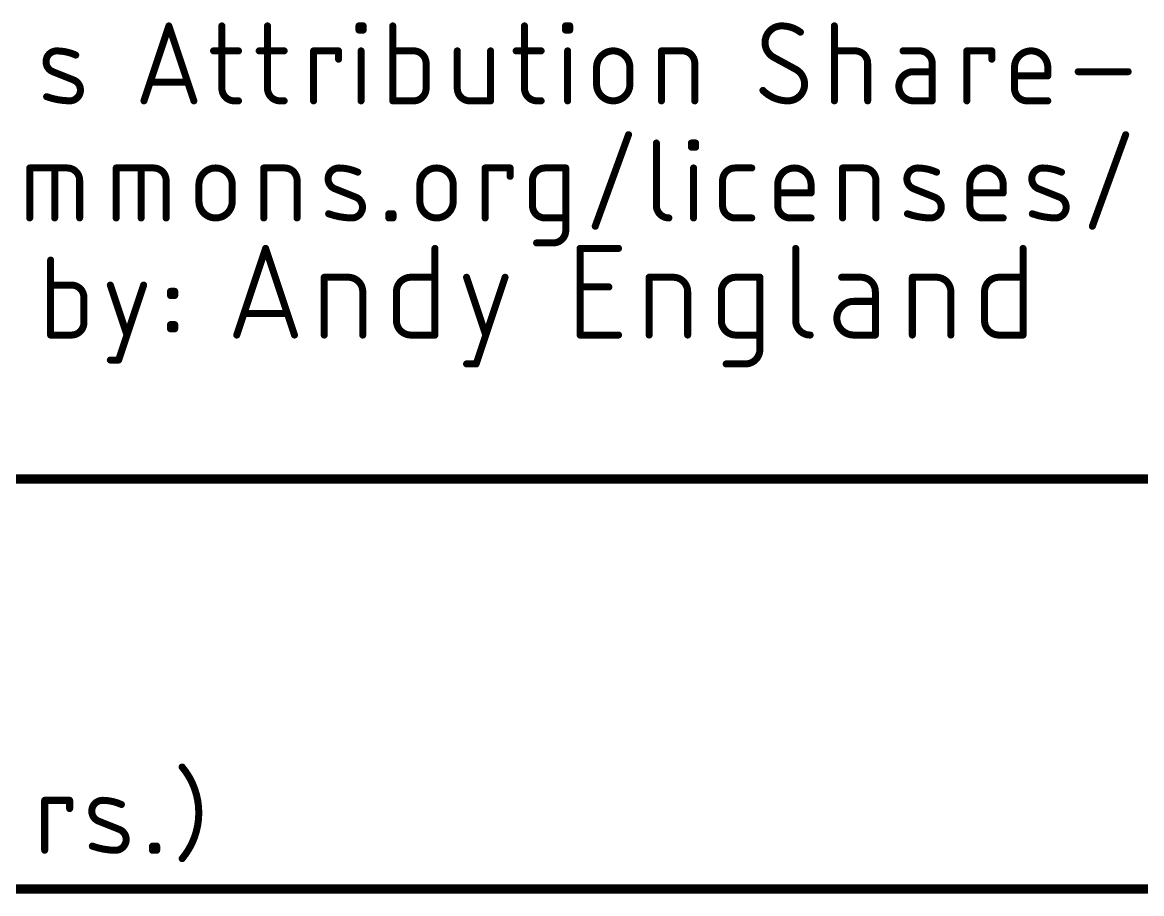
# Model space of a CAD drawing. Extents: x -10 to 92, y -62 to 76.
# Drawn here: x 42.67 to 66.95, y -20.17 to -1.27 of the extents above; entities that cross this region are included whole.
import ezdxf

# ---------------------------------------------------------------- set-up
doc = ezdxf.new("R2010")
doc.units = 0
doc.layers.add('51', color=53, linetype='CONTINUOUS')

msp = doc.modelspace()

# ---------------------------------------------------------------- linework, layer by layer
at = {"layer": '51'}
for points, const_width in [([(45.3073, -2.9718), (45.8491, -1.3462)], 0.1524), ([(45.8491, -1.3462), (46.391, -2.9718)], 0.1524), ([(46.9977, -1.3462), (46.9977, -2.7009)], 0.1524), ([(47.9877, -1.3462), (47.9877, -2.7009)], 0.1524), ([(49.9723, -1.4365), (49.9723, -1.3462)], 0.1524), ([(49.9723, -1.3462), (50.0626, -1.3462)], 0.1524), ([(50.0626, -1.4365), (49.9723, -1.4365)], 0.1524), ([(50.0626, -1.3462), (50.0626, -1.4365)], 0.1524), ([(50.7056, -1.3462), (50.7056, -2.9718)], 0.1524), ([(53.5628, -1.3462), (53.5628, -2.7009)], 0.1524), ([(54.4532, -1.4365), (54.4532, -1.3462)], 0.1524), ([(54.4532, -1.3462), (54.5435, -1.3462)], 0.1524), ([(54.5435, -1.4365), (54.4532, -1.4365)], 0.1524), ([(54.5435, -1.3462), (54.5435, -1.4365)], 0.1524), ([(60.2854, -2.9718), (60.2854, -1.3462)], 0.1524), ([(46.8171, -1.8881), (47.3589, -1.8881)], 0.1524), ([(47.807, -1.8881), (48.3489, -1.8881)], 0.1524), ([(48.9873, -2.9718), (48.9873, -1.8881)], 0.1524), ([(48.9873, -1.8881), (49.5292, -1.8881)], 0.1524), ([(49.5292, -1.8881), (49.5292, -2.0687)], 0.1524), ([(50.0174, -2.9718), (50.0174, -1.8881)], 0.1524), ([(51.1572, -1.8881), (50.7056, -1.8881)], 0.1524), ([(52.1051, -1.8881), (52.1051, -2.7009)], 0.1524), ([(52.8276, -2.9718), (52.8276, -1.8881)], 0.1524), ([(53.3822, -1.8881), (53.924, -1.8881)], 0.1524), ([(54.4984, -2.9718), (54.4984, -1.8881)], 0.1524), ([(56.5339, -2.9718), (56.5339, -1.8881)], 0.1524), ([(56.5339, -1.8881), (56.9855, -1.8881)], 0.1524), ([(60.2854, -1.8881), (60.737, -1.8881)], 0.1524), ([(62.1364, -1.8881), (61.7752, -1.8881)], 0.1524), ([(63.1596, -2.9718), (63.1596, -1.8881)], 0.1524), ([(63.1596, -1.8881), (63.7015, -1.8881)], 0.1524), ([(63.7015, -1.8881), (63.7015, -2.0687)], 0.1524), ([(51.4281, -2.7009), (51.4281, -2.159)], 0.1524), ([(55.1271, -2.6106), (55.1271, -2.2493)], 0.1524), ([(55.8496, -2.2493), (55.8496, -2.6106)], 0.1524), ([(57.2564, -2.159), (57.2564, -2.9718)], 0.1524), ([(59.4587, -2.2945), (58.962, -2.0235)], 0.1524), ([(61.0079, -2.159), (61.0079, -2.9718)], 0.1524), ([(62.4074, -2.9718), (62.4074, -2.159)], 0.1524), ([(64.1932, -2.7009), (64.1932, -2.2493)], 0.1524), ([(64.9157, -2.2493), (64.9157, -2.4299)], 0.1524), ([(43.7823, -2.5202), (43.3308, -2.3396)], 0.1524), ([(62.4074, -2.3396), (62.001, -2.3396)], 0.1524), ([(64.9157, -2.4299), (64.1932, -2.4299)], 0.1524), ([(65.5757, -2.3396), (66.6594, -2.3396)], 0.1524), ([(46.2555, -2.5654), (45.4427, -2.5654)], 0.1524), ([(47.2686, -2.9718), (47.3589, -2.9718)], 0.1524), ([(48.2586, -2.9718), (48.3489, -2.9718)], 0.1524), ([(50.7056, -2.9718), (51.1572, -2.9718)], 0.1524), ([(52.376, -2.9718), (52.8276, -2.9718)], 0.1524), ([(53.8337, -2.9718), (53.924, -2.9718)], 0.1524), ([(62.001, -2.9718), (62.4074, -2.9718)], 0.1524), ([(64.9157, -2.9718), (64.4641, -2.9718)], 0.1524), ([(55.0975, -5.6924), (55.82, -3.7056)], 0.1524), ([(65.883, -5.6924), (66.6055, -3.7056)], 0.1524), ([(56.4238, -3.8862), (56.4238, -5.2409)], 0.1524), ([(57.1851, -3.9765), (57.1851, -3.8862)], 0.1524), ([(57.1851, -3.8862), (57.2754, -3.8862)], 0.1524), ([(57.2754, -3.8862), (57.2754, -3.9765)], 0.1524), ([(57.2754, -3.9765), (57.1851, -3.9765)], 0.1524), ([(42.8287, -5.5118), (42.8287, -4.4281)], 0.1524), ([(42.8287, -4.4281), (43.6415, -4.4281)], 0.1524), ([(43.3706, -5.5118), (43.3706, -4.4281)], 0.1524), ([(44.7045, -5.5118), (44.7045, -4.4281)], 0.1524), ([(44.7045, -4.4281), (45.5173, -4.4281)], 0.1524), ([(45.2463, -5.5118), (45.2463, -4.4281)], 0.1524), ([(47.9071, -5.5118), (47.9071, -4.4281)], 0.1524), ([(47.9071, -4.4281), (48.3587, -4.4281)], 0.1524), ([(52.7092, -5.5118), (52.7092, -4.4281)], 0.1524), ([(52.7092, -4.4281), (53.2511, -4.4281)], 0.1524), ([(53.2511, -4.4281), (53.2511, -4.6087)], 0.1524), ([(54.0064, -4.4281), (54.4579, -4.4281)], 0.1524), ([(54.4579, -4.4281), (54.4579, -5.7827)], 0.1524), ([(57.2303, -5.5118), (57.2303, -4.4281)], 0.1524), ([(58.1317, -4.4281), (58.4929, -4.4281)], 0.1524), ([(60.4642, -5.5118), (60.4642, -4.4281)], 0.1524), ([(60.4642, -4.4281), (60.9158, -4.4281)], 0.1524), ([(43.9125, -4.699), (43.9125, -5.5118)], 0.1524), ([(45.7882, -4.699), (45.7882, -5.5118)], 0.1524), ([(46.5003, -5.1506), (46.5003, -4.7893)], 0.1524), ([(47.2228, -4.7893), (47.2228, -5.1506)], 0.1524), ([(48.6296, -4.699), (48.6296, -5.5118)], 0.1524), ([(49.901, -5.0602), (49.4494, -4.8796)], 0.1524), ([(51.2939, -5.1506), (51.2939, -4.7893)], 0.1524), ([(52.0164, -4.7893), (52.0164, -5.1506)], 0.1524), ([(53.7355, -5.2409), (53.7355, -4.699)], 0.1524), ([(57.8608, -5.2409), (57.8608, -4.699)], 0.1524), ([(59.0574, -5.2409), (59.0574, -4.7893)], 0.1524), ([(59.7799, -4.7893), (59.7799, -4.9699)], 0.1524), ([(61.1867, -4.699), (61.1867, -5.5118)], 0.1524), ([(62.458, -5.0602), (62.0065, -4.8796)], 0.1524), ([(63.2257, -5.2409), (63.2257, -4.7893)], 0.1524), ([(63.9482, -4.7893), (63.9482, -4.9699)], 0.1524), ([(65.1675, -5.0602), (64.7159, -4.8796)], 0.1524), ([(59.7799, -4.9699), (59.0574, -4.9699)], 0.1524), ([(63.9482, -4.9699), (63.2257, -4.9699)], 0.1524), ([(50.62, -5.5118), (50.62, -5.4215)], 0.1524), ([(50.62, -5.4215), (50.7103, -5.4215)], 0.1524), ([(50.7103, -5.5118), (50.62, -5.5118)], 0.1524), ([(50.7103, -5.4215), (50.7103, -5.5118)], 0.1524), ([(54.4579, -5.5118), (54.0064, -5.5118)], 0.1524), ([(58.4929, -5.5118), (58.1317, -5.5118)], 0.1524), ([(59.7799, -5.5118), (59.3283, -5.5118)], 0.1524), ([(63.9482, -5.5118), (63.4967, -5.5118)], 0.1524), ([(54.187, -6.0537), (53.8258, -6.0537)], 0.1524), ([(47.3202, -8.0518), (47.9467, -6.1722)], 0.1524), ([(47.9467, -6.1722), (48.5733, -8.0518)], 0.1524), ([(51.6204, -6.1722), (51.6204, -8.0518)], 0.1524), ([(54.7678, -8.0518), (54.7678, -6.1722)], 0.1524), ([(54.7678, -6.1722), (55.6032, -6.1722)], 0.1524), ([(59.4471, -6.1722), (59.4471, -7.7385)], 0.1524), ([(64.3787, -6.1722), (64.3787, -8.0518)], 0.1524), ([(43.2825, -6.4262), (43.2825, -8.0518)], 0.1524), ([(49.2185, -8.0518), (49.2185, -6.7987)], 0.1524), ([(49.2185, -6.7987), (49.7406, -6.7987)], 0.1524), ([(51.0983, -6.7987), (51.6204, -6.7987)], 0.1524), ([(52.3061, -6.7987), (52.7238, -8.0518)], 0.1524), ([(52.515, -8.6783), (53.1415, -6.7987)], 0.1524), ([(56.2676, -8.0518), (56.2676, -6.7987)], 0.1524), ([(56.2676, -6.7987), (56.7898, -6.7987)], 0.1524), ([(58.1474, -6.7987), (58.6695, -6.7987)], 0.1524), ([(58.6695, -6.7987), (58.6695, -8.3651)], 0.1524), ([(60.8613, -6.7987), (60.4436, -6.7987)], 0.1524), ([(61.9769, -8.0518), (61.9769, -6.7987)], 0.1524), ([(61.9769, -6.7987), (62.499, -6.7987)], 0.1524), ([(63.8566, -6.7987), (64.3787, -6.7987)], 0.1524), ([(43.7341, -6.9681), (43.2825, -6.9681)], 0.1524), ([(44.5778, -6.9681), (44.939, -8.0518)], 0.1524), ([(44.7584, -8.5937), (45.3003, -6.9681)], 0.1524), ([(45.8839, -7.1938), (45.8839, -7.1035)], 0.1524), ([(45.8839, -7.1035), (45.9742, -7.1035)], 0.1524), ([(45.9742, -7.1035), (45.9742, -7.1938)], 0.1524), ([(50.0539, -7.112), (50.0539, -8.0518)], 0.1524), ([(50.785, -7.7385), (50.785, -7.112)], 0.1524), ([(54.7678, -7.0076), (55.3943, -7.0076)], 0.1524), ([(57.103, -7.112), (57.103, -8.0518)], 0.1524), ([(57.8342, -7.7385), (57.8342, -7.112)], 0.1524), ([(61.1746, -8.0518), (61.1746, -7.112)], 0.1524), ([(62.8122, -7.112), (62.8122, -8.0518)], 0.1524), ([(63.5434, -7.7385), (63.5434, -7.112)], 0.1524), ([(44.005, -7.7809), (44.005, -7.239)], 0.1524), ([(45.9742, -7.1938), (45.8839, -7.1938)], 0.1524), ([(61.1746, -7.3208), (60.7047, -7.3208)], 0.1524), ([(48.4166, -7.5819), (47.4768, -7.5819)], 0.1524), ([(45.8839, -7.9163), (45.8839, -7.826)], 0.1524), ([(45.8839, -7.826), (45.9742, -7.826)], 0.1524), ([(45.9742, -7.826), (45.9742, -7.9163)], 0.1524), ([(43.2825, -8.0518), (43.7341, -8.0518)], 0.1524), ([(45.9742, -7.9163), (45.8839, -7.9163)], 0.1524), ([(51.6204, -8.0518), (51.0983, -8.0518)], 0.1524), ([(55.6032, -8.0518), (54.7678, -8.0518)], 0.1524), ([(58.6695, -8.0518), (58.1474, -8.0518)], 0.1524), ([(60.7047, -8.0518), (61.1746, -8.0518)], 0.1524), ([(64.3787, -8.0518), (63.8566, -8.0518)], 0.1524), ([(44.5778, -8.5937), (44.7584, -8.5937)], 0.1524), ([(52.3061, -8.6783), (52.515, -8.6783)], 0.1524), ([(58.3563, -8.6783), (57.9386, -8.6783)], 0.1524), ([(-9.652, -11.176), (91.948, -11.176)], 0.2032), ([(43.1535, -19.2278), (43.1535, -18.1441)], 0.1524), ([(43.1535, -18.1441), (43.6954, -18.1441)], 0.1524), ([(43.6954, -18.1441), (43.6954, -18.3247)], 0.1524), ([(44.7741, -18.7762), (44.3226, -18.5956)], 0.1524), ([(45.4932, -19.2278), (45.4932, -19.1375)], 0.1524), ([(45.4932, -19.1375), (45.5835, -19.1375)], 0.1524), ([(45.5835, -19.2278), (45.4932, -19.2278)], 0.1524), ([(45.5835, -19.1375), (45.5835, -19.2278)], 0.1524), ([(-9.652, -20.066), (91.948, -20.066)], 0.2032)]:
    msp.add_lwpolyline(points, dxfattribs=dict(at, const_width=const_width))
for points, const_width in [([(45.8853, -1.3342, 1), (45.813, -1.3582)], 0.0762), ([(45.8853, -1.3582, 1), (45.813, -1.3342)], 0.0762), ([(47.0358, -1.3462, 1), (46.9596, -1.3462)], 0.0762), ([(48.0258, -1.3462, 1), (47.9496, -1.3462)], 0.0762), ([(50.0104, -1.3462, 1), (49.9342, -1.3462)], 0.0762), ([(49.9723, -1.3081, 1), (49.9723, -1.3843)], 0.0762), ([(49.9723, -1.3984, 1), (49.9723, -1.4746)], 0.0762), ([(49.9342, -1.4365, 1), (50.0104, -1.4365)], 0.0762), ([(50.1007, -1.3462, 1), (50.0245, -1.3462)], 0.0762), ([(50.0245, -1.4365, 1), (50.1007, -1.4365)], 0.0762), ([(50.0626, -1.3843, 1), (50.0626, -1.3081)], 0.0762), ([(50.0626, -1.4746, 1), (50.0626, -1.3984)], 0.0762), ([(50.7437, -1.3462, 1), (50.6675, -1.3462)], 0.0762), ([(53.6009, -1.3462, 1), (53.5247, -1.3462)], 0.0762), ([(54.4913, -1.3462, 1), (54.4151, -1.3462)], 0.0762), ([(54.4532, -1.3081, 1), (54.4532, -1.3843)], 0.0762), ([(54.4532, -1.3984, 1), (54.4532, -1.4746)], 0.0762), ([(54.4151, -1.4365, 1), (54.4913, -1.4365)], 0.0762), ([(54.5816, -1.3462, 1), (54.5054, -1.3462)], 0.0762), ([(54.5054, -1.4365, 1), (54.5816, -1.4365)], 0.0762), ([(54.5435, -1.3843, 1), (54.5435, -1.3081)], 0.0762), ([(54.5435, -1.4746, 1), (54.5435, -1.3984)], 0.0762), ([(59.1426, -1.3462, 0.4142), (58.7813, -1.7074)], 0.1524), ([(59.549, -1.4817, 0.1623), (59.1426, -1.3462)], 0.1524), ([(59.1426, -1.3081, 1), (59.1426, -1.3843)], 0.0762), ([(59.1426, -1.3843, 1), (59.1426, -1.3081)], 0.0762), ([(59.5261, -1.5121, 1), (59.5718, -1.4512)], 0.0762), ([(60.3235, -1.3462, 1), (60.2473, -1.3462)], 0.0762), ([(58.7813, -1.7074, 0.2656), (58.962, -2.0235)], 0.1524), ([(58.8194, -1.7074, 1), (58.7432, -1.7074)], 0.0762), ([(58.7432, -1.7074, 1), (58.8194, -1.7074)], 0.0762), ([(43.4211, -1.8881, 0.8318), (43.3308, -2.3396)], 0.1524), ([(43.4216, -1.85, 1), (43.4205, -1.9262)], 0.0762), ([(43.8275, -1.9784, 0.1026), (43.4211, -1.8881)], 0.1524), ([(43.4205, -1.9262, 1), (43.4216, -1.85)], 0.0762), ([(43.8118, -2.0131, 1), (43.8431, -1.9436)], 0.0762), ([(46.8171, -1.85, 1), (46.8171, -1.9262)], 0.0762), ([(47.3589, -1.9262, 1), (47.3589, -1.85)], 0.0762), ([(47.807, -1.85, 1), (47.807, -1.9262)], 0.0762), ([(48.3489, -1.9262, 1), (48.3489, -1.85)], 0.0762), ([(49.0254, -1.8881, 1), (48.9492, -1.8881)], 0.0762), ([(48.9873, -1.85, 1), (48.9873, -1.9262)], 0.0762), ([(49.5673, -1.8881, 1), (49.4911, -1.8881)], 0.0762), ([(49.5292, -1.9262, 1), (49.5292, -1.85)], 0.0762), ([(50.0555, -1.8881, 1), (49.9793, -1.8881)], 0.0762), ([(50.7056, -1.85, 1), (50.7056, -1.9262)], 0.0762), ([(51.4281, -2.159, 0.4142), (51.1572, -1.8881)], 0.1524), ([(51.1572, -1.85, 1), (51.1572, -1.9262)], 0.0762), ([(51.1572, -1.9262, 1), (51.1572, -1.85)], 0.0762), ([(52.1432, -1.8881, 1), (52.067, -1.8881)], 0.0762), ([(52.8657, -1.8881, 1), (52.7895, -1.8881)], 0.0762), ([(53.3822, -1.85, 1), (53.3822, -1.9262)], 0.0762), ([(53.924, -1.9262, 1), (53.924, -1.85)], 0.0762), ([(54.5365, -1.8881, 1), (54.4603, -1.8881)], 0.0762), ([(55.8496, -2.2493, 1), (55.1271, -2.2493)], 0.1524), ([(56.572, -1.8881, 1), (56.4958, -1.8881)], 0.0762), ([(56.5339, -1.85, 1), (56.5339, -1.9262)], 0.0762), ([(57.2564, -2.159, 0.4142), (56.9855, -1.8881)], 0.1524), ([(56.9855, -1.85, 1), (56.9855, -1.9262)], 0.0762), ([(56.9855, -1.9262, 1), (56.9855, -1.85)], 0.0762), ([(60.2854, -1.85, 1), (60.2854, -1.9262)], 0.0762), ([(61.0079, -2.159, 0.4142), (60.737, -1.8881)], 0.1524), ([(60.737, -1.85, 1), (60.737, -1.9262)], 0.0762), ([(60.737, -1.9262, 1), (60.737, -1.85)], 0.0762), ([(61.7752, -1.85, 1), (61.7752, -1.9262)], 0.0762), ([(62.4074, -2.159, 0.4142), (62.1364, -1.8881)], 0.1524), ([(62.1364, -1.85, 1), (62.1364, -1.9262)], 0.0762), ([(62.1364, -1.9262, 1), (62.1364, -1.85)], 0.0762), ([(63.1977, -1.8881, 1), (63.1215, -1.8881)], 0.0762), ([(63.1596, -1.85, 1), (63.1596, -1.9262)], 0.0762), ([(63.7396, -1.8881, 1), (63.6634, -1.8881)], 0.0762), ([(63.7015, -1.9262, 1), (63.7015, -1.85)], 0.0762), ([(64.9157, -2.2493, 1), (64.1932, -2.2493)], 0.1524), ([(49.4911, -2.0687, 1), (49.5673, -2.0687)], 0.0762), ([(51.4662, -2.159, 1), (51.39, -2.159)], 0.0762), ([(51.39, -2.159, 1), (51.4662, -2.159)], 0.0762), ([(55.1652, -2.2493, 1), (55.089, -2.2493)], 0.0762), ([(55.8877, -2.2493, 1), (55.8115, -2.2493)], 0.0762), ([(57.2945, -2.159, 1), (57.2183, -2.159)], 0.0762), ([(57.2183, -2.159, 1), (57.2945, -2.159)], 0.0762), ([(58.9802, -1.9901, 1), (58.9437, -2.057)], 0.0762), ([(58.9426, -2.0564, 1), (58.9813, -1.9907)], 0.0762), ([(61.046, -2.159, 1), (60.9698, -2.159)], 0.0762), ([(60.9698, -2.159, 1), (61.046, -2.159)], 0.0762), ([(62.4455, -2.159, 1), (62.3693, -2.159)], 0.0762), ([(62.3693, -2.159, 1), (62.4455, -2.159)], 0.0762), ([(63.6634, -2.0687, 1), (63.7396, -2.0687)], 0.0762), ([(64.2313, -2.2493, 1), (64.1551, -2.2493)], 0.0762), ([(64.9538, -2.2493, 1), (64.8776, -2.2493)], 0.0762), ([(43.3449, -2.3043, 1), (43.3166, -2.375)], 0.0762), ([(43.3166, -2.375, 1), (43.3449, -2.3042)], 0.0762), ([(55.089, -2.2493, 1), (55.1652, -2.2493)], 0.0762), ([(55.8115, -2.2493, 1), (55.8877, -2.2493)], 0.0762), ([(59.478, -2.2616, 1), (59.4393, -2.3273)], 0.0762), ([(59.6393, -2.6106, 0.2656), (59.4587, -2.2945)], 0.1524), ([(59.4404, -2.3279, 1), (59.4769, -2.261)], 0.0762), ([(62.001, -2.3396, 1), (62.001, -2.9718)], 0.1524), ([(62.001, -2.3015, 1), (62.001, -2.3777)], 0.0762), ([(62.001, -2.3777, 1), (62.001, -2.3015)], 0.0762), ([(62.4074, -2.3777, 1), (62.4074, -2.3015)], 0.0762), ([(64.1551, -2.2493, 1), (64.2313, -2.2493)], 0.0762), ([(64.1932, -2.3918, 1), (64.1932, -2.468)], 0.0762), ([(64.8776, -2.2493, 1), (64.9538, -2.2493)], 0.0762), ([(64.8776, -2.4299, 1), (64.9538, -2.4299)], 0.0762), ([(64.9157, -2.468, 1), (64.9157, -2.3918)], 0.0762), ([(65.5757, -2.3015, 1), (65.5757, -2.3777)], 0.0762), ([(66.6594, -2.3777, 1), (66.6594, -2.3015)], 0.0762), ([(43.692, -2.9718, 0.8318), (43.7823, -2.5202)], 0.1524), ([(43.7965, -2.4849, 1), (43.7682, -2.5556)], 0.0762), ([(43.7682, -2.5556, 1), (43.7965, -2.4849)], 0.0762), ([(45.4427, -2.5273, 1), (45.4427, -2.6035)], 0.0762), ([(46.2555, -2.6035, 1), (46.2555, -2.5273)], 0.0762), ([(46.9977, -2.7009, 0.4142), (47.2686, -2.9718)], 0.1524), ([(47.0358, -2.7009, 1), (46.9596, -2.7009)], 0.0762), ([(46.9596, -2.7009, 1), (47.0358, -2.7009)], 0.0762), ([(47.9877, -2.7009, 0.4142), (48.2586, -2.9718)], 0.1524), ([(48.0258, -2.7009, 1), (47.9496, -2.7009)], 0.0762), ([(47.9496, -2.7009, 1), (48.0258, -2.7009)], 0.0762), ([(51.1572, -2.9718, 0.4142), (51.4281, -2.7009)], 0.1524), ([(51.4662, -2.7009, 1), (51.39, -2.7009)], 0.0762), ([(51.39, -2.7009, 1), (51.4662, -2.7009)], 0.0762), ([(52.1051, -2.7009, 0.4142), (52.376, -2.9718)], 0.1524), ([(52.1432, -2.7009, 1), (52.067, -2.7009)], 0.0762), ([(52.067, -2.7009, 1), (52.1432, -2.7009)], 0.0762), ([(53.5628, -2.7009, 0.4142), (53.8337, -2.9718)], 0.1524), ([(53.6009, -2.7009, 1), (53.5247, -2.7009)], 0.0762), ([(53.5247, -2.7009, 1), (53.6009, -2.7009)], 0.0762), ([(55.1271, -2.6106, 1), (55.8496, -2.6106)], 0.1524), ([(55.1652, -2.6106, 1), (55.089, -2.6106)], 0.0762), ([(55.089, -2.6106, 1), (55.1652, -2.6106)], 0.0762), ([(55.8877, -2.6106, 1), (55.8115, -2.6106)], 0.0762), ([(55.8115, -2.6106, 1), (55.8877, -2.6106)], 0.0762), ([(58.7632, -2.7192, 1), (58.7091, -2.7729)], 0.0762), ([(58.7362, -2.746, 0.2), (59.2781, -2.9718)], 0.1524), ([(59.2781, -2.9718, 0.4142), (59.6393, -2.6106)], 0.1524), ([(59.6774, -2.6106, 1), (59.6012, -2.6106)], 0.0762), ([(59.6012, -2.6106, 1), (59.6774, -2.6106)], 0.0762), ([(64.1932, -2.7009, 0.4142), (64.4641, -2.9718)], 0.1524), ([(64.2313, -2.7009, 1), (64.1551, -2.7009)], 0.0762), ([(64.1551, -2.7009, 1), (64.2313, -2.7009)], 0.0762), ([(43.2082, -2.8456, 1), (43.1824, -2.9173)], 0.0762), ([(43.1953, -2.8815, 0.083), (43.692, -2.9718)], 0.1524), ([(43.6925, -2.9337, 1), (43.6915, -3.0099)], 0.0762), ([(43.6915, -3.0099, 1), (43.6925, -2.9337)], 0.0762), ([(47.2686, -2.9337, 1), (47.2686, -3.0099)], 0.0762), ([(47.2686, -3.0099, 1), (47.2686, -2.9337)], 0.0762), ([(47.3589, -3.0099, 1), (47.3589, -2.9337)], 0.0762), ([(48.2586, -2.9337, 1), (48.2586, -3.0099)], 0.0762), ([(48.2586, -3.0099, 1), (48.2586, -2.9337)], 0.0762), ([(48.3489, -3.0099, 1), (48.3489, -2.9337)], 0.0762), ([(50.7056, -2.9337, 1), (50.7056, -3.0099)], 0.0762), ([(51.1572, -2.9337, 1), (51.1572, -3.0099)], 0.0762), ([(51.1572, -3.0099, 1), (51.1572, -2.9337)], 0.0762), ([(52.376, -2.9337, 1), (52.376, -3.0099)], 0.0762), ([(52.376, -3.0099, 1), (52.376, -2.9337)], 0.0762), ([(52.8276, -3.0099, 1), (52.8276, -2.9337)], 0.0762), ([(53.8337, -2.9337, 1), (53.8337, -3.0099)], 0.0762), ([(53.8337, -3.0099, 1), (53.8337, -2.9337)], 0.0762), ([(53.924, -3.0099, 1), (53.924, -2.9337)], 0.0762), ([(59.2781, -2.9337, 1), (59.2781, -3.0099)], 0.0762), ([(59.2781, -3.0099, 1), (59.2781, -2.9337)], 0.0762), ([(62.001, -2.9337, 1), (62.001, -3.0099)], 0.0762), ([(62.001, -3.0099, 1), (62.001, -2.9337)], 0.0762), ([(62.4074, -3.0099, 1), (62.4074, -2.9337)], 0.0762), ([(64.4641, -2.9337, 1), (64.4641, -3.0099)], 0.0762), ([(64.4641, -3.0099, 1), (64.4641, -2.9337)], 0.0762), ([(64.9157, -3.0099, 1), (64.9157, -2.9337)], 0.0762), ([(45.2711, -2.9598, 1), (45.3434, -2.9838)], 0.0762), ([(46.3548, -2.9838, 1), (46.4271, -2.9598)], 0.0762), ([(48.9492, -2.9718, 1), (49.0254, -2.9718)], 0.0762), ([(49.9793, -2.9718, 1), (50.0555, -2.9718)], 0.0762), ([(50.6675, -2.9718, 1), (50.7437, -2.9718)], 0.0762), ([(52.7895, -2.9718, 1), (52.8657, -2.9718)], 0.0762), ([(54.4603, -2.9718, 1), (54.5365, -2.9718)], 0.0762), ([(56.4958, -2.9718, 1), (56.572, -2.9718)], 0.0762), ([(57.2183, -2.9718, 1), (57.2945, -2.9718)], 0.0762), ([(60.2473, -2.9718, 1), (60.3235, -2.9718)], 0.0762), ([(60.9698, -2.9718, 1), (61.046, -2.9718)], 0.0762), ([(62.3693, -2.9718, 1), (62.4455, -2.9718)], 0.0762), ([(63.1215, -2.9718, 1), (63.1977, -2.9718)], 0.0762), ([(55.8558, -3.7186, 1), (55.7842, -3.6926)], 0.0762), ([(66.6413, -3.7186, 1), (66.5697, -3.6926)], 0.0762), ([(56.4619, -3.8862, 1), (56.3857, -3.8862)], 0.0762), ([(57.2232, -3.8862, 1), (57.147, -3.8862)], 0.0762), ([(57.1851, -3.8481, 1), (57.1851, -3.9243)], 0.0762), ([(57.3135, -3.8862, 1), (57.2373, -3.8862)], 0.0762), ([(57.2754, -3.9243, 1), (57.2754, -3.8481)], 0.0762), ([(57.1851, -3.9384, 1), (57.1851, -4.0146)], 0.0762), ([(57.147, -3.9765, 1), (57.2232, -3.9765)], 0.0762), ([(57.2373, -3.9765, 1), (57.3135, -3.9765)], 0.0762), ([(57.2754, -4.0146, 1), (57.2754, -3.9384)], 0.0762), ([(42.8668, -4.4281, 1), (42.7906, -4.4281)], 0.0762), ([(42.8287, -4.39, 1), (42.8287, -4.4662)], 0.0762), ([(43.4087, -4.4281, 1), (43.3325, -4.4281)], 0.0762), ([(43.9125, -4.699, 0.4142), (43.6415, -4.4281)], 0.1524), ([(43.6415, -4.39, 1), (43.6415, -4.4662)], 0.0762), ([(43.6415, -4.4662, 1), (43.6415, -4.39)], 0.0762), ([(44.7426, -4.4281, 1), (44.6664, -4.4281)], 0.0762), ([(44.7045, -4.39, 1), (44.7045, -4.4662)], 0.0762), ([(45.2844, -4.4281, 1), (45.2082, -4.4281)], 0.0762), ([(45.7882, -4.699, 0.4142), (45.5173, -4.4281)], 0.1524), ([(45.5173, -4.39, 1), (45.5173, -4.4662)], 0.0762), ([(45.5173, -4.4662, 1), (45.5173, -4.39)], 0.0762), ([(47.2228, -4.7893, 1), (46.5003, -4.7893)], 0.1524), ([(47.9452, -4.4281, 1), (47.869, -4.4281)], 0.0762), ([(47.9071, -4.39, 1), (47.9071, -4.4662)], 0.0762), ([(48.6296, -4.699, 0.4142), (48.3587, -4.4281)], 0.1524), ([(48.3587, -4.39, 1), (48.3587, -4.4662)], 0.0762), ([(48.3587, -4.4662, 1), (48.3587, -4.39)], 0.0762), ([(49.5397, -4.4281, 0.8318), (49.4494, -4.8796)], 0.1524), ([(49.9461, -4.5184, 0.1026), (49.5397, -4.4281)], 0.1524), ([(49.5403, -4.39, 1), (49.5392, -4.4662)], 0.0762), ([(49.5392, -4.4662, 1), (49.5403, -4.39)], 0.0762), ([(52.0164, -4.7893, 1), (51.2939, -4.7893)], 0.1524), ([(52.7473, -4.4281, 1), (52.6711, -4.4281)], 0.0762), ([(52.7092, -4.39, 1), (52.7092, -4.4662)], 0.0762), ([(53.2892, -4.4281, 1), (53.213, -4.4281)], 0.0762), ([(53.2511, -4.4662, 1), (53.2511, -4.39)], 0.0762), ([(54.0064, -4.4281, 0.4142), (53.7355, -4.699)], 0.1524), ([(54.0064, -4.39, 1), (54.0064, -4.4662)], 0.0762), ([(54.0064, -4.4662, 1), (54.0064, -4.39)], 0.0762), ([(54.496, -4.4281, 1), (54.4198, -4.4281)], 0.0762), ([(54.4579, -4.4662, 1), (54.4579, -4.39)], 0.0762), ([(57.2684, -4.4281, 1), (57.1922, -4.4281)], 0.0762), ([(58.1317, -4.4281, 0.4142), (57.8608, -4.699)], 0.1524), ([(58.1317, -4.39, 1), (58.1317, -4.4662)], 0.0762), ([(58.1317, -4.4662, 1), (58.1317, -4.39)], 0.0762), ([(58.4929, -4.4662, 1), (58.4929, -4.39)], 0.0762), ([(59.7799, -4.7893, 1), (59.0574, -4.7893)], 0.1524), ([(60.5023, -4.4281, 1), (60.4261, -4.4281)], 0.0762), ([(60.4642, -4.39, 1), (60.4642, -4.4662)], 0.0762), ([(61.1867, -4.699, 0.4142), (60.9158, -4.4281)], 0.1524), ([(60.9158, -4.39, 1), (60.9158, -4.4662)], 0.0762), ([(60.9158, -4.4662, 1), (60.9158, -4.39)], 0.0762), ([(62.0968, -4.4281, 0.8318), (62.0065, -4.8796)], 0.1524), ([(62.0973, -4.39, 1), (62.0962, -4.4662)], 0.0762), ([(62.5032, -4.5184, 0.1026), (62.0968, -4.4281)], 0.1524), ([(62.0962, -4.4662, 1), (62.0973, -4.39)], 0.0762), ([(63.9482, -4.7893, 1), (63.2257, -4.7893)], 0.1524), ([(64.8062, -4.4281, 0.8318), (64.7159, -4.8796)], 0.1524), ([(65.2126, -4.5184, 0.1026), (64.8062, -4.4281)], 0.1524), ([(64.8068, -4.39, 1), (64.8057, -4.4662)], 0.0762), ([(64.8057, -4.4662, 1), (64.8068, -4.39)], 0.0762), ([(49.9305, -4.5531, 1), (49.9618, -4.4836)], 0.0762), ([(53.213, -4.6087, 1), (53.2892, -4.6087)], 0.0762), ([(62.4876, -4.5531, 1), (62.5188, -4.4836)], 0.0762), ([(65.197, -4.5531, 1), (65.2282, -4.4836)], 0.0762), ([(43.9506, -4.699, 1), (43.8744, -4.699)], 0.0762), ([(43.8744, -4.699, 1), (43.9506, -4.699)], 0.0762), ([(45.8263, -4.699, 1), (45.7501, -4.699)], 0.0762), ([(45.7501, -4.699, 1), (45.8263, -4.699)], 0.0762), ([(46.5384, -4.7893, 1), (46.4622, -4.7893)], 0.0762), ([(46.4622, -4.7893, 1), (46.5384, -4.7893)], 0.0762), ([(47.2609, -4.7893, 1), (47.1847, -4.7893)], 0.0762), ([(47.1847, -4.7893, 1), (47.2609, -4.7893)], 0.0762), ([(48.6677, -4.699, 1), (48.5915, -4.699)], 0.0762), ([(48.5915, -4.699, 1), (48.6677, -4.699)], 0.0762), ([(49.4636, -4.8443, 1), (49.4353, -4.915)], 0.0762), ([(49.4353, -4.915, 1), (49.4636, -4.8442)], 0.0762), ([(51.332, -4.7893, 1), (51.2558, -4.7893)], 0.0762), ([(51.2558, -4.7893, 1), (51.332, -4.7893)], 0.0762), ([(52.0545, -4.7893, 1), (51.9783, -4.7893)], 0.0762), ([(51.9783, -4.7893, 1), (52.0545, -4.7893)], 0.0762), ([(53.7736, -4.699, 1), (53.6974, -4.699)], 0.0762), ([(53.6974, -4.699, 1), (53.7736, -4.699)], 0.0762), ([(57.8989, -4.699, 1), (57.8227, -4.699)], 0.0762), ([(57.8227, -4.699, 1), (57.8989, -4.699)], 0.0762), ([(59.0955, -4.7893, 1), (59.0193, -4.7893)], 0.0762), ([(59.0193, -4.7893, 1), (59.0955, -4.7893)], 0.0762), ([(59.818, -4.7893, 1), (59.7418, -4.7893)], 0.0762), ([(59.7418, -4.7893, 1), (59.818, -4.7893)], 0.0762), ([(61.2248, -4.699, 1), (61.1486, -4.699)], 0.0762), ([(61.1486, -4.699, 1), (61.2248, -4.699)], 0.0762), ([(62.0206, -4.8443, 1), (61.9923, -4.915)], 0.0762), ([(61.9923, -4.915, 1), (62.0206, -4.8442)], 0.0762), ([(63.2638, -4.7893, 1), (63.1876, -4.7893)], 0.0762), ([(63.1876, -4.7893, 1), (63.2638, -4.7893)], 0.0762), ([(63.9863, -4.7893, 1), (63.9101, -4.7893)], 0.0762), ([(63.9101, -4.7893, 1), (63.9863, -4.7893)], 0.0762), ([(64.73, -4.8443, 1), (64.7017, -4.915)], 0.0762), ([(64.7017, -4.915, 1), (64.73, -4.8442)], 0.0762), ([(46.5003, -5.1506, 1), (47.2228, -5.1506)], 0.1524), ([(46.5384, -5.1506, 1), (46.4622, -5.1506)], 0.0762), ([(47.2609, -5.1506, 1), (47.1847, -5.1506)], 0.0762), ([(49.8107, -5.5118, 0.8318), (49.901, -5.0602)], 0.1524), ([(49.9151, -5.0249, 1), (49.8868, -5.0956)], 0.0762), ([(49.8868, -5.0956, 1), (49.9151, -5.0249)], 0.0762), ([(51.2939, -5.1506, 1), (52.0164, -5.1506)], 0.1524), ([(51.332, -5.1506, 1), (51.2558, -5.1506)], 0.0762), ([(52.0545, -5.1506, 1), (51.9783, -5.1506)], 0.0762), ([(59.0574, -4.9318, 1), (59.0574, -5.008)], 0.0762), ([(59.7418, -4.9699, 1), (59.818, -4.9699)], 0.0762), ([(59.7799, -5.008, 1), (59.7799, -4.9318)], 0.0762), ([(62.3677, -5.5118, 0.8318), (62.458, -5.0602)], 0.1524), ([(62.4722, -5.0249, 1), (62.4439, -5.0956)], 0.0762), ([(62.4439, -5.0956, 1), (62.4722, -5.0249)], 0.0762), ([(63.2257, -4.9318, 1), (63.2257, -5.008)], 0.0762), ([(63.9101, -4.9699, 1), (63.9863, -4.9699)], 0.0762), ([(63.9482, -5.008, 1), (63.9482, -4.9318)], 0.0762), ([(65.0771, -5.5118, 0.8318), (65.1675, -5.0602)], 0.1524), ([(65.1816, -5.0249, 1), (65.1533, -5.0956)], 0.0762), ([(65.1533, -5.0956, 1), (65.1816, -5.0249)], 0.0762), ([(46.4622, -5.1506, 1), (46.5384, -5.1506)], 0.0762), ([(47.1847, -5.1506, 1), (47.2609, -5.1506)], 0.0762), ([(51.2558, -5.1506, 1), (51.332, -5.1506)], 0.0762), ([(51.9783, -5.1506, 1), (52.0545, -5.1506)], 0.0762), ([(53.7355, -5.2409, 0.4142), (54.0064, -5.5118)], 0.1524), ([(53.7736, -5.2409, 1), (53.6974, -5.2409)], 0.0762), ([(53.6974, -5.2409, 1), (53.7736, -5.2409)], 0.0762), ([(56.4238, -5.2409, 0.4142), (56.6947, -5.5118)], 0.1524), ([(56.4619, -5.2409, 1), (56.3857, -5.2409)], 0.0762), ([(56.3857, -5.2409, 1), (56.4619, -5.2409)], 0.0762), ([(57.8608, -5.2409, 0.4142), (58.1317, -5.5118)], 0.1524), ([(57.8989, -5.2409, 1), (57.8227, -5.2409)], 0.0762), ([(57.8227, -5.2409, 1), (57.8989, -5.2409)], 0.0762), ([(59.0574, -5.2409, 0.4142), (59.3283, -5.5118)], 0.1524), ([(59.0955, -5.2409, 1), (59.0193, -5.2409)], 0.0762), ([(59.0193, -5.2409, 1), (59.0955, -5.2409)], 0.0762), ([(63.2257, -5.2409, 0.4142), (63.4967, -5.5118)], 0.1524), ([(63.2638, -5.2409, 1), (63.1876, -5.2409)], 0.0762), ([(63.1876, -5.2409, 1), (63.2638, -5.2409)], 0.0762), ([(42.7906, -5.5118, 1), (42.8668, -5.5118)], 0.0762), ([(43.3325, -5.5118, 1), (43.4087, -5.5118)], 0.0762), ([(43.8744, -5.5118, 1), (43.9506, -5.5118)], 0.0762), ([(44.6664, -5.5118, 1), (44.7426, -5.5118)], 0.0762), ([(45.2082, -5.5118, 1), (45.2844, -5.5118)], 0.0762), ([(45.7501, -5.5118, 1), (45.8263, -5.5118)], 0.0762), ([(47.869, -5.5118, 1), (47.9452, -5.5118)], 0.0762), ([(48.5915, -5.5118, 1), (48.6677, -5.5118)], 0.0762), ([(49.3268, -5.3856, 1), (49.301, -5.4573)], 0.0762), ([(49.3139, -5.4215, 0.083), (49.8107, -5.5118)], 0.1524), ([(49.8112, -5.4737, 1), (49.8101, -5.5499)], 0.0762), ([(49.8101, -5.5499, 1), (49.8112, -5.4737)], 0.0762), ([(50.6581, -5.4215, 1), (50.5819, -5.4215)], 0.0762), ([(50.62, -5.3834, 1), (50.62, -5.4596)], 0.0762), ([(50.62, -5.4737, 1), (50.62, -5.5499)], 0.0762), ([(50.5819, -5.5118, 1), (50.6581, -5.5118)], 0.0762), ([(50.7484, -5.4215, 1), (50.6722, -5.4215)], 0.0762), ([(50.6722, -5.5118, 1), (50.7484, -5.5118)], 0.0762), ([(50.7103, -5.4596, 1), (50.7103, -5.3834)], 0.0762), ([(50.7103, -5.5499, 1), (50.7103, -5.4737)], 0.0762), ([(52.6711, -5.5118, 1), (52.7473, -5.5118)], 0.0762), ([(54.0064, -5.4737, 1), (54.0064, -5.5499)], 0.0762), ([(54.0064, -5.5499, 1), (54.0064, -5.4737)], 0.0762), ([(54.4579, -5.5499, 1), (54.4579, -5.4737)], 0.0762), ([(56.6947, -5.5499, 1), (56.6947, -5.4737)], 0.0762), ([(57.1922, -5.5118, 1), (57.2684, -5.5118)], 0.0762), ([(58.1317, -5.4737, 1), (58.1317, -5.5499)], 0.0762), ([(58.1317, -5.5499, 1), (58.1317, -5.4737)], 0.0762), ([(58.4929, -5.5499, 1), (58.4929, -5.4737)], 0.0762), ([(59.3283, -5.4737, 1), (59.3283, -5.5499)], 0.0762), ([(59.3283, -5.5499, 1), (59.3283, -5.4737)], 0.0762), ([(59.7799, -5.5499, 1), (59.7799, -5.4737)], 0.0762), ([(60.4261, -5.5118, 1), (60.5023, -5.5118)], 0.0762), ([(61.1486, -5.5118, 1), (61.2248, -5.5118)], 0.0762), ([(61.8839, -5.3856, 1), (61.8581, -5.4573)], 0.0762), ([(61.871, -5.4215, 0.083), (62.3677, -5.5118)], 0.1524), ([(62.3683, -5.4737, 1), (62.3672, -5.5499)], 0.0762), ([(62.3672, -5.5499, 1), (62.3683, -5.4737)], 0.0762), ([(63.4967, -5.4737, 1), (63.4967, -5.5499)], 0.0762), ([(63.4967, -5.5499, 1), (63.4967, -5.4737)], 0.0762), ([(63.9482, -5.5499, 1), (63.9482, -5.4737)], 0.0762), ([(64.5933, -5.3856, 1), (64.5675, -5.4573)], 0.0762), ([(64.5804, -5.4215, 0.083), (65.0771, -5.5118)], 0.1524), ([(65.0777, -5.4737, 1), (65.0766, -5.5499)], 0.0762), ([(65.0766, -5.5499, 1), (65.0777, -5.4737)], 0.0762), ([(54.187, -6.0537, 0.4142), (54.4579, -5.7827)], 0.1524), ([(54.496, -5.7827, 1), (54.4198, -5.7827)], 0.0762), ([(54.4198, -5.7827, 1), (54.496, -5.7827)], 0.0762), ([(55.0617, -5.6794, 1), (55.1333, -5.7054)], 0.0762), ([(65.8472, -5.6794, 1), (65.9188, -5.7054)], 0.0762), ([(53.8258, -6.0156, 1), (53.8258, -6.0918)], 0.0762), ([(54.187, -6.0156, 1), (54.187, -6.0918)], 0.0762), ([(54.187, -6.0918, 1), (54.187, -6.0156)], 0.0762), ([(47.9829, -6.1602, 1), (47.9106, -6.1842)], 0.0762), ([(47.9829, -6.1842, 1), (47.9106, -6.1602)], 0.0762), ([(51.6585, -6.1722, 1), (51.5823, -6.1722)], 0.0762), ([(54.8059, -6.1722, 1), (54.7297, -6.1722)], 0.0762), ([(54.7678, -6.1341, 1), (54.7678, -6.2103)], 0.0762), ([(55.6032, -6.2103, 1), (55.6032, -6.1341)], 0.0762), ([(59.4852, -6.1722, 1), (59.409, -6.1722)], 0.0762), ([(64.4168, -6.1722, 1), (64.3406, -6.1722)], 0.0762), ([(43.3206, -6.4262, 1), (43.2444, -6.4262)], 0.0762), ([(49.2566, -6.7987, 1), (49.1804, -6.7987)], 0.0762), ([(49.2185, -6.7606, 1), (49.2185, -6.8368)], 0.0762), ([(50.0539, -7.112, 0.4142), (49.7406, -6.7987)], 0.1524), ([(49.7406, -6.7606, 1), (49.7406, -6.8368)], 0.0762), ([(49.7406, -6.8368, 1), (49.7406, -6.7606)], 0.0762), ([(51.0983, -6.7987, 0.4142), (50.785, -7.112)], 0.1524), ([(51.0983, -6.7606, 1), (51.0983, -6.8368)], 0.0762), ([(51.0983, -6.8368, 1), (51.0983, -6.7606)], 0.0762), ([(51.6204, -6.8368, 1), (51.6204, -6.7606)], 0.0762), ([(52.3423, -6.7867, 1), (52.27, -6.8108)], 0.0762), ([(53.1777, -6.8108, 1), (53.1054, -6.7867)], 0.0762), ([(56.3057, -6.7987, 1), (56.2295, -6.7987)], 0.0762), ([(56.2676, -6.7606, 1), (56.2676, -6.8368)], 0.0762), ([(57.103, -7.112, 0.4142), (56.7898, -6.7987)], 0.1524), ([(56.7898, -6.7606, 1), (56.7898, -6.8368)], 0.0762), ([(56.7898, -6.8368, 1), (56.7898, -6.7606)], 0.0762), ([(58.1474, -6.7987, 0.4142), (57.8342, -7.112)], 0.1524), ([(58.1474, -6.7606, 1), (58.1474, -6.8368)], 0.0762), ([(58.1474, -6.8368, 1), (58.1474, -6.7606)], 0.0762), ([(58.7076, -6.7987, 1), (58.6314, -6.7987)], 0.0762), ([(58.6695, -6.8368, 1), (58.6695, -6.7606)], 0.0762), ([(60.4436, -6.7606, 1), (60.4436, -6.8368)], 0.0762), ([(61.1746, -7.112, 0.4142), (60.8613, -6.7987)], 0.1524), ([(60.8613, -6.7606, 1), (60.8613, -6.8368)], 0.0762), ([(60.8613, -6.8368, 1), (60.8613, -6.7606)], 0.0762), ([(62.015, -6.7987, 1), (61.9388, -6.7987)], 0.0762), ([(61.9769, -6.7606, 1), (61.9769, -6.8368)], 0.0762), ([(62.8122, -7.112, 0.4142), (62.499, -6.7987)], 0.1524), ([(62.499, -6.7606, 1), (62.499, -6.8368)], 0.0762), ([(62.499, -6.8368, 1), (62.499, -6.7606)], 0.0762), ([(63.8566, -6.7987, 0.4142), (63.5434, -7.112)], 0.1524), ([(63.8566, -6.7606, 1), (63.8566, -6.8368)], 0.0762), ([(63.8566, -6.8368, 1), (63.8566, -6.7606)], 0.0762), ([(64.3787, -6.8368, 1), (64.3787, -6.7606)], 0.0762), ([(43.2825, -6.93, 1), (43.2825, -7.0062)], 0.0762), ([(44.005, -7.239, 0.4142), (43.7341, -6.9681)], 0.1524), ([(43.7341, -6.93, 1), (43.7341, -7.0062)], 0.0762), ([(43.7341, -7.0062, 1), (43.7341, -6.93)], 0.0762), ([(44.6139, -6.956, 1), (44.5416, -6.9801)], 0.0762), ([(45.3364, -6.9801, 1), (45.2641, -6.956)], 0.0762), ([(45.922, -7.1035, 1), (45.8458, -7.1035)], 0.0762), ([(45.8839, -7.0654, 1), (45.8839, -7.1416)], 0.0762), ([(46.0123, -7.1035, 1), (45.9361, -7.1035)], 0.0762), ([(45.9742, -7.1416, 1), (45.9742, -7.0654)], 0.0762), ([(50.092, -7.112, 1), (50.0158, -7.112)], 0.0762), ([(50.8231, -7.112, 1), (50.7469, -7.112)], 0.0762), ([(54.7678, -6.9695, 1), (54.7678, -7.0457)], 0.0762), ([(55.3943, -7.0457, 1), (55.3943, -6.9695)], 0.0762), ([(57.1411, -7.112, 1), (57.0649, -7.112)], 0.0762), ([(57.8723, -7.112, 1), (57.7961, -7.112)], 0.0762), ([(61.2127, -7.112, 1), (61.1365, -7.112)], 0.0762), ([(62.8503, -7.112, 1), (62.7741, -7.112)], 0.0762), ([(63.5815, -7.112, 1), (63.5053, -7.112)], 0.0762), ([(44.0431, -7.239, 1), (43.9669, -7.239)], 0.0762), ([(43.9669, -7.239, 1), (44.0431, -7.239)], 0.0762), ([(45.8839, -7.1557, 1), (45.8839, -7.2319)], 0.0762), ([(45.8458, -7.1938, 1), (45.922, -7.1938)], 0.0762), ([(45.9361, -7.1938, 1), (46.0123, -7.1938)], 0.0762), ([(45.9742, -7.2319, 1), (45.9742, -7.1557)], 0.0762), ([(50.0158, -7.112, 1), (50.092, -7.112)], 0.0762), ([(50.7469, -7.112, 1), (50.8231, -7.112)], 0.0762), ([(57.0649, -7.112, 1), (57.1411, -7.112)], 0.0762), ([(57.7961, -7.112, 1), (57.8723, -7.112)], 0.0762), ([(60.7047, -7.3208, 1), (60.7047, -8.0518)], 0.1524), ([(60.7047, -7.2827, 1), (60.7047, -7.3589)], 0.0762), ([(60.7047, -7.3589, 1), (60.7047, -7.2827)], 0.0762), ([(61.1365, -7.112, 1), (61.2127, -7.112)], 0.0762), ([(61.1746, -7.3589, 1), (61.1746, -7.2827)], 0.0762), ([(62.7741, -7.112, 1), (62.8503, -7.112)], 0.0762), ([(63.5053, -7.112, 1), (63.5815, -7.112)], 0.0762), ([(47.4768, -7.5438, 1), (47.4768, -7.62)], 0.0762), ([(48.4166, -7.62, 1), (48.4166, -7.5438)], 0.0762), ([(43.7341, -8.0518, 0.4142), (44.005, -7.7809)], 0.1524), ([(44.0431, -7.7809, 1), (43.9669, -7.7809)], 0.0762), ([(43.9669, -7.7809, 1), (44.0431, -7.7809)], 0.0762), ([(45.922, -7.826, 1), (45.8458, -7.826)], 0.0762), ([(45.8839, -7.7879, 1), (45.8839, -7.8641)], 0.0762), ([(46.0123, -7.826, 1), (45.9361, -7.826)], 0.0762), ([(45.9742, -7.8641, 1), (45.9742, -7.7879)], 0.0762), ([(50.785, -7.7385, 0.4142), (51.0983, -8.0518)], 0.1524), ([(50.8231, -7.7385, 1), (50.7469, -7.7385)], 0.0762), ([(50.7469, -7.7385, 1), (50.8231, -7.7385)], 0.0762), ([(57.8342, -7.7385, 0.4142), (58.1474, -8.0518)], 0.1524), ([(57.8723, -7.7385, 1), (57.7961, -7.7385)], 0.0762), ([(57.7961, -7.7385, 1), (57.8723, -7.7385)], 0.0762), ([(59.4471, -7.7385, 0.4142), (59.7604, -8.0518)], 0.1524), ([(59.4852, -7.7385, 1), (59.409, -7.7385)], 0.0762), ([(59.409, -7.7385, 1), (59.4852, -7.7385)], 0.0762), ([(63.5434, -7.7385, 0.4142), (63.8566, -8.0518)], 0.1524), ([(63.5815, -7.7385, 1), (63.5053, -7.7385)], 0.0762), ([(63.5053, -7.7385, 1), (63.5815, -7.7385)], 0.0762), ([(43.2825, -8.0137, 1), (43.2825, -8.0899)], 0.0762), ([(43.7341, -8.0137, 1), (43.7341, -8.0899)], 0.0762), ([(43.7341, -8.0899, 1), (43.7341, -8.0137)], 0.0762), ([(44.9029, -8.0638, 1), (44.9752, -8.0398)], 0.0762), ([(45.8839, -7.8782, 1), (45.8839, -7.9544)], 0.0762), ([(45.8458, -7.9163, 1), (45.922, -7.9163)], 0.0762), ([(45.9361, -7.9163, 1), (46.0123, -7.9163)], 0.0762), ([(45.9742, -7.9544, 1), (45.9742, -7.8782)], 0.0762), ([(47.2841, -8.0398, 1), (47.3563, -8.0638)], 0.0762), ([(48.5371, -8.0638, 1), (48.6094, -8.0398)], 0.0762), ([(51.0983, -8.0137, 1), (51.0983, -8.0899)], 0.0762), ([(51.0983, -8.0899, 1), (51.0983, -8.0137)], 0.0762), ([(51.6204, -8.0899, 1), (51.6204, -8.0137)], 0.0762), ([(52.6877, -8.0638, 1), (52.76, -8.0398)], 0.0762), ([(54.7678, -8.0137, 1), (54.7678, -8.0899)], 0.0762), ([(55.6032, -8.0899, 1), (55.6032, -8.0137)], 0.0762), ([(58.1474, -8.0137, 1), (58.1474, -8.0899)], 0.0762), ([(58.1474, -8.0899, 1), (58.1474, -8.0137)], 0.0762), ([(58.6695, -8.0899, 1), (58.6695, -8.0137)], 0.0762), ([(59.7604, -8.0899, 1), (59.7604, -8.0137)], 0.0762), ([(60.7047, -8.0137, 1), (60.7047, -8.0899)], 0.0762), ([(60.7047, -8.0899, 1), (60.7047, -8.0137)], 0.0762), ([(61.1746, -8.0899, 1), (61.1746, -8.0137)], 0.0762), ([(63.8566, -8.0137, 1), (63.8566, -8.0899)], 0.0762), ([(63.8566, -8.0899, 1), (63.8566, -8.0137)], 0.0762), ([(64.3787, -8.0899, 1), (64.3787, -8.0137)], 0.0762), ([(43.2444, -8.0518, 1), (43.3206, -8.0518)], 0.0762), ([(49.1804, -8.0518, 1), (49.2566, -8.0518)], 0.0762), ([(50.0158, -8.0518, 1), (50.092, -8.0518)], 0.0762), ([(51.5823, -8.0518, 1), (51.6585, -8.0518)], 0.0762), ([(54.7297, -8.0518, 1), (54.8059, -8.0518)], 0.0762), ([(56.2295, -8.0518, 1), (56.3057, -8.0518)], 0.0762), ([(57.0649, -8.0518, 1), (57.1411, -8.0518)], 0.0762), ([(61.1365, -8.0518, 1), (61.2127, -8.0518)], 0.0762), ([(61.9388, -8.0518, 1), (62.015, -8.0518)], 0.0762), ([(62.7741, -8.0518, 1), (62.8503, -8.0518)], 0.0762), ([(64.3406, -8.0518, 1), (64.4168, -8.0518)], 0.0762), ([(58.3563, -8.6783, 0.4142), (58.6695, -8.3651)], 0.1524), ([(58.7076, -8.3651, 1), (58.6314, -8.3651)], 0.0762), ([(58.6314, -8.3651, 1), (58.7076, -8.3651)], 0.0762), ([(44.5778, -8.5556, 1), (44.5778, -8.6318)], 0.0762), ([(44.7223, -8.5816, 1), (44.7946, -8.6057)], 0.0762), ([(44.7584, -8.6318, 1), (44.7584, -8.5556)], 0.0762), ([(52.3061, -8.6402, 1), (52.3061, -8.7164)], 0.0762), ([(52.4788, -8.6663, 1), (52.5511, -8.6904)], 0.0762), ([(52.515, -8.7164, 1), (52.515, -8.6402)], 0.0762), ([(57.9386, -8.6402, 1), (57.9386, -8.7164)], 0.0762), ([(58.3563, -8.6402, 1), (58.3563, -8.7164)], 0.0762), ([(58.3563, -8.7164, 1), (58.3563, -8.6402)], 0.0762), ([(46.4969, -18.415, 0.1762), (46.1356, -17.4216)], 0.1524), ([(46.1648, -17.3971, 1), (46.1064, -17.4461)], 0.0762), ([(43.1916, -18.1441, 1), (43.1154, -18.1441)], 0.0762), ([(43.1535, -18.106, 1), (43.1535, -18.1822)], 0.0762), ([(43.7335, -18.1441, 1), (43.6573, -18.1441)], 0.0762), ([(43.6954, -18.1822, 1), (43.6954, -18.106)], 0.0762), ([(44.4129, -18.1441, 0.8318), (44.3226, -18.5956)], 0.1524), ([(44.4134, -18.106, 1), (44.4123, -18.1822)], 0.0762), ([(44.8193, -18.2344, 0.1026), (44.4129, -18.1441)], 0.1524), ([(44.4123, -18.1822, 1), (44.4134, -18.106)], 0.0762), ([(44.8036, -18.2691, 1), (44.8349, -18.1996)], 0.0762), ([(43.6573, -18.3247, 1), (43.7335, -18.3247)], 0.0762), ([(46.1356, -19.4084, 0.1762), (46.4969, -18.415)], 0.1524), ([(46.5349, -18.415, 1), (46.4588, -18.415)], 0.0762), ([(46.4588, -18.415, 1), (46.5349, -18.415)], 0.0762), ([(44.3367, -18.5603, 1), (44.3084, -18.631)], 0.0762), ([(44.3084, -18.631, 1), (44.3367, -18.5602)], 0.0762), ([(44.6838, -19.2278, 0.8318), (44.7741, -18.7762)], 0.1524), ([(44.7883, -18.7409, 1), (44.76, -18.8116)], 0.0762), ([(44.76, -18.8116, 1), (44.7883, -18.7409)], 0.0762), ([(44.2, -19.1016, 1), (44.1742, -19.1733)], 0.0762), ([(44.1871, -19.1375, 0.083), (44.6838, -19.2278)], 0.1524), ([(44.6844, -19.1897, 1), (44.6833, -19.2659)], 0.0762), ([(44.6833, -19.2659, 1), (44.6844, -19.1897)], 0.0762), ([(45.5313, -19.1375, 1), (45.4551, -19.1375)], 0.0762), ([(45.4932, -19.0994, 1), (45.4932, -19.1756)], 0.0762), ([(45.4932, -19.1897, 1), (45.4932, -19.2659)], 0.0762), ([(45.6216, -19.1375, 1), (45.5454, -19.1375)], 0.0762), ([(45.5835, -19.1756, 1), (45.5835, -19.0994)], 0.0762), ([(45.5835, -19.2659, 1), (45.5835, -19.1897)], 0.0762), ([(43.1154, -19.2278, 1), (43.1916, -19.2278)], 0.0762), ([(45.4551, -19.2278, 1), (45.5313, -19.2278)], 0.0762), ([(45.5454, -19.2278, 1), (45.6216, -19.2278)], 0.0762), ([(46.1064, -19.3839, 1), (46.1648, -19.4329)], 0.0762)]:
    msp.add_lwpolyline(points, format="xyb", dxfattribs=dict(at, const_width=const_width))

doc.saveas('drawing.dxf')
